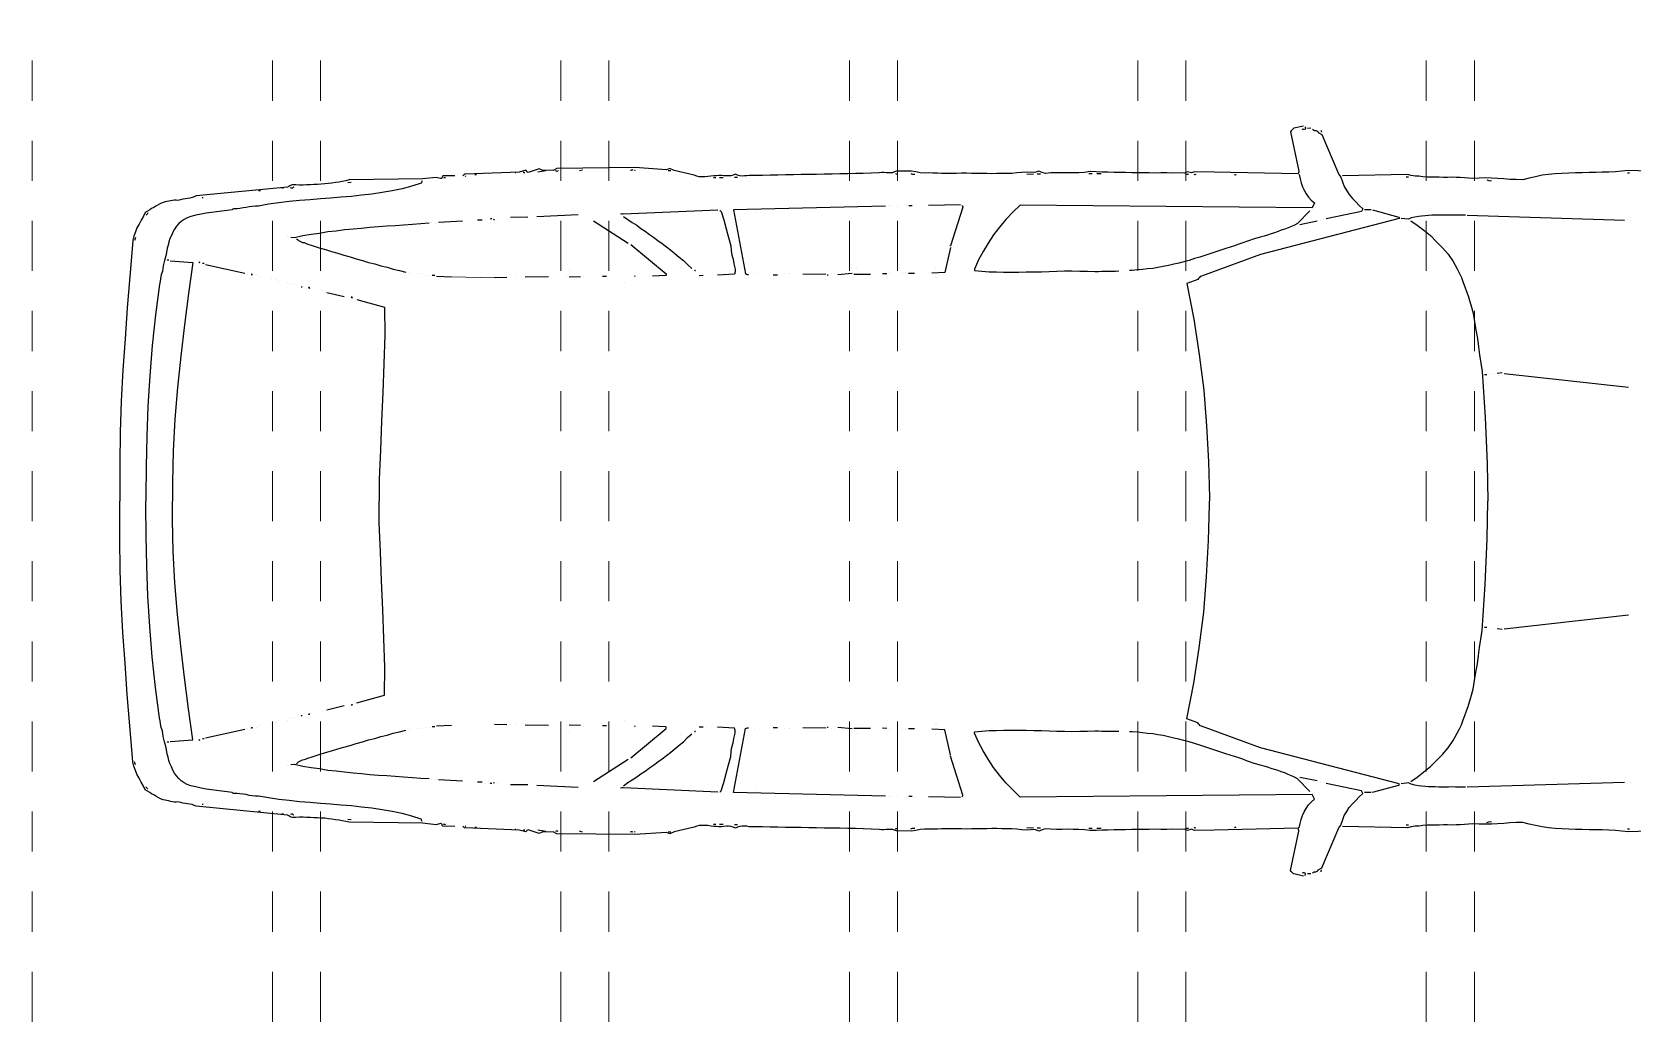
# Model space of a CAD drawing. Header units: metres. Extents: x -183 to 791, y -436 to 125.
# Drawn here: x 529.02 to 533.016, y -269.216 to -266.759 of the extents above; entities that cross this region are included whole.
import ezdxf

# ---------------------------------------------------------------- set-up
doc = ezdxf.new("R2010")
doc.units = ezdxf.units.M
doc.header["$MEASUREMENT"] = 0
doc.linetypes.add('DIVIDE', pattern=[1.25, 0.5, -0.25, 0, -0.25, 0, -0.25])
doc.layers.add('SCHODY', color=3, linetype='Continuous')

# ---------------------------------------------------------------- blocks, each defined once
blk = doc.blocks.new('BMW5cpud')
at = {"lineweight": 0}
blk.add_line((3.7649, -0.5576), (3.8719, -0.5597), dxfattribs=at)
for points in [[(1.7237, 0.9286), (1.7221, 0.9271), (1.7213, 0.9263), (1.7197, 0.9263), (1.718, 0.9255), (1.7164, 0.9255), (1.7148, 0.9256), (1.7132, 0.9248), (1.7108, 0.924), (1.7107, 0.9232), (1.7099, 0.9225), (1.7091, 0.9217), (1.7091, 0.9209), (1.7001, 0.9154), (1.6573, 0.8156), (1.6524, 0.8093), (1.6489, 0.7973), (1.6447, 0.7853), (1.6381, 0.775), (1.6315, 0.7654), (1.6232, 0.7559), (1.615, 0.7472), (1.6068, 0.7385), (1.5978, 0.7298), (1.6009, 0.7233), (1.6891, 0.7049)], [(1.702, 0.9258), (1.7019, 0.9242), (1.7019, 0.9234), (1.7011, 0.9218), (1.7011, 0.921)], [(1.7052, 0.9266), (1.7052, 0.9266)], [(1.7278, 0.931), (1.7358, 0.9308)], [(1.7415, 0.9347), (1.7415, 0.9339), (1.7415, 0.9331), (1.7407, 0.9323), (1.7407, 0.9307), (1.7414, 0.9291), (1.7438, 0.9283), (1.7463, 0.9282), (1.7495, 0.929)], [(1.7456, 0.9363), (1.7696, 0.931), (1.772, 0.9294), (1.7744, 0.9269), (1.7767, 0.9244), (1.7783, 0.922), (1.7572, 0.8243), (1.7572, 0.8226), (1.758, 0.8202), (1.7587, 0.8186), (1.7595, 0.817), (1.9687, 0.8212), (2.0178, 0.8227), (2.025, 0.8194), (2.0355, 0.8224), (2.0435, 0.819), (2.058, 0.8196), (2.0724, 0.8193), (2.0869, 0.8199), (2.1022, 0.8196), (2.1167, 0.8193), (2.1312, 0.8198), (2.1456, 0.8196), (2.1601, 0.8201), (2.1746, 0.8199), (2.1899, 0.8204), (2.2044, 0.8209), (2.2188, 0.8207), (2.2341, 0.8212), (2.2486, 0.8217), (2.2631, 0.8223), (2.2784, 0.8228), (2.2928, 0.8209), (2.3065, 0.8199), (2.321, 0.8196), (2.3346, 0.8194), (2.3483, 0.8199), (2.362, 0.8197), (2.3765, 0.8194), (2.3901, 0.8184), (2.3958, 0.8199), (2.4006, 0.8214), (2.4039, 0.8229), (2.4063, 0.8237), (2.4167, 0.8203), (2.4368, 0.8215), (2.4489, 0.8205), (2.4617, 0.8195), (2.4738, 0.8184), (2.4866, 0.8182), (2.4987, 0.818), (2.5116, 0.8178), (2.5236, 0.8175), (2.5365, 0.8181), (2.5494, 0.8179), (2.5615, 0.8185), (2.5743, 0.8182), (2.5872, 0.8188), (2.5993, 0.8186), (2.6121, 0.8183), (2.625, 0.8181), (2.6379, 0.8179), (2.6491, 0.8185), (2.6596, 0.8191), (2.6709, 0.8189), (2.6813, 0.8195), (2.6918, 0.8193), (2.7023, 0.8199), (2.7136, 0.8221), (2.724, 0.8243), (2.7618, 0.8236), (2.7666, 0.8219), (2.7714, 0.8202), (2.7763, 0.8202), (2.7819, 0.8201), (2.7875, 0.82), (2.7932, 0.8207), (2.7988, 0.8206), (2.8052, 0.8196), (2.8253, 0.8193), (2.8446, 0.8181), (2.8639, 0.8178), (2.8832, 0.8174), (2.9033, 0.817), (2.9226, 0.8167), (2.9419, 0.8163), (2.9612, 0.816), (2.9805, 0.8156), (2.9998, 0.8153), (3.0191, 0.8149), (3.0384, 0.8146), (3.0577, 0.8142), (3.077, 0.8139), (3.0963, 0.8135), (3.1156, 0.8132), (3.122, 0.8131), (3.1293, 0.8129), (3.1348, 0.812), (3.1413, 0.8119), (3.1469, 0.8118), (3.1526, 0.8125), (3.1582, 0.814), (3.1639, 0.8163), (3.1695, 0.8138), (3.1751, 0.8121), (3.1807, 0.812), (3.1863, 0.8119), (3.1928, 0.8126), (3.1984, 0.8133), (3.2049, 0.8132), (3.2105, 0.8122), (3.2177, 0.8121), (3.2249, 0.8112), (3.2322, 0.8103), (3.2394, 0.8101), (3.2466, 0.81), (3.2539, 0.8099), (3.2603, 0.8113), (3.2668, 0.8137), (3.3169, 0.8256), (3.3274, 0.831), (3.3354, 0.8277), (3.4144, 0.8327), (3.609, 0.8308), (3.6185, 0.8257), (3.6459, 0.8268), (3.6532, 0.8299), (3.6812, 0.8206), (3.6828, 0.8213), (3.6844, 0.8221), (3.6853, 0.8245), (3.6869, 0.8261), (3.7037, 0.8218), (3.838, 0.8161), (3.8396, 0.8161), (3.8411, 0.8153), (3.8427, 0.8136), (3.8443, 0.812)], [(0.8112, 0.8214), (0.9352, 0.8256), (0.9512, 0.8237), (0.9673, 0.8226), (0.9834, 0.8215), (1.0002, 0.8211), (1.0163, 0.8209), (1.0332, 0.8205), (1.0501, 0.8202), (1.067, 0.8199), (1.0839, 0.8188), (1.1007, 0.8185), (1.1176, 0.8174), (1.1345, 0.8155), (1.1505, 0.8136), (1.1665, 0.8101), (1.1826, 0.8066), (1.1986, 0.8023), (1.2147, 0.8028), (1.2308, 0.8033), (1.2461, 0.8046), (1.2614, 0.8059), (1.2767, 0.8065), (1.292, 0.807), (1.3072, 0.8067), (1.3233, 0.8056), (1.3338, 0.8062), (1.3443, 0.8077), (1.3547, 0.8083), (1.3652, 0.8081), (1.3757, 0.8087), (1.3861, 0.8085), (1.3965, 0.8083), (1.407, 0.8089), (1.4175, 0.8087), (1.4279, 0.8093), (1.4376, 0.8092), (1.4481, 0.8098), (1.4578, 0.8112), (1.4674, 0.8118), (1.4771, 0.8133), (1.486, 0.8155), (1.6484, 0.8126)], [(0.9326, 0.8192), (0.9343, 0.8191), (0.935, 0.8191), (0.9367, 0.8191), (0.9374, 0.8191)], [(1.2886, 0.8022), (1.2854, 0.8015), (1.283, 0.8007), (1.2798, 0.8), (1.2766, 0.8009)], [(1.4842, 0.8091), (1.4859, 0.8091), (1.4867, 0.8091), (1.4883, 0.8091), (1.4899, 0.809)], [(1.5527, 0.8111), (1.5527, 0.8111)], [(1.7563, 0.8154), (1.7545, 0.805), (1.7519, 0.7946), (1.7485, 0.785), (1.7443, 0.7762), (1.7393, 0.7675), (1.7335, 0.7587), (1.7269, 0.7516), (1.7188, 0.7445), (1.7242, 0.7324), (2.453, 0.7392), (2.4712, 0.7212), (2.4886, 0.7031), (2.5043, 0.6844), (2.5192, 0.6648), (2.5325, 0.6444), (2.545, 0.6233), (2.5567, 0.6022), (2.5668, 0.5795), (2.5667, 0.5786), (2.5667, 0.5771), (2.5667, 0.5762), (2.5667, 0.5762), (2.549, 0.5742), (2.5304, 0.5729), (2.5119, 0.5724), (2.4942, 0.5719), (2.4749, 0.5715), (2.4564, 0.5718), (2.4379, 0.5722), (2.4186, 0.5725), (2.4001, 0.5728), (2.3808, 0.5732), (2.3615, 0.5743), (2.3423, 0.5747), (2.3237, 0.575), (2.3044, 0.5746), (2.2851, 0.5741), (2.2666, 0.5737), (2.2578, 0.5738), (2.2489, 0.574), (2.2409, 0.5741), (2.232, 0.5743), (2.224, 0.5744), (2.2152, 0.5746), (2.2071, 0.5747)], [(1.9147, 0.8158), (1.9147, 0.815), (1.9163, 0.8141), (1.9171, 0.8149), (1.9179, 0.8157)], [(2.0153, 0.8163), (2.0153, 0.8155), (2.0169, 0.8147), (2.0177, 0.8155), (2.0185, 0.8163)], [(2.0378, 0.8167), (2.037, 0.8168), (2.0354, 0.8168), (2.0346, 0.8168), (2.033, 0.8168)], [(2.251, 0.8177), (2.2614, 0.8175)], [(2.2735, 0.8173), (2.2815, 0.8171)], [(2.4022, 0.8165), (2.4102, 0.8164)], [(2.4198, 0.8162), (2.4367, 0.8159)], [(2.7263, 0.8179), (2.7239, 0.8171), (2.7215, 0.8163), (2.7183, 0.8164), (2.7159, 0.8164)], [(2.7641, 0.818), (2.7641, 0.818), (2.7625, 0.8172), (2.7617, 0.8172), (2.7609, 0.8172)], [(3.1581, 0.8084), (3.1661, 0.8082)], [(3.1943, 0.8077), (3.2031, 0.8076)], [(3.2128, 0.8074), (3.2144, 0.8074), (3.2152, 0.8073), (3.2168, 0.8073), (3.2184, 0.8073)], [(3.3314, 0.8253), (3.3298, 0.8254), (3.329, 0.8254), (3.3273, 0.8254), (3.3249, 0.8254)], [(3.4142, 0.8262), (3.4142, 0.8262), (3.415, 0.8254), (3.4158, 0.8254), (3.4158, 0.8254)], [(3.4199, 0.8269), (3.4199, 0.8269), (3.4215, 0.8261), (3.4223, 0.8261), (3.4223, 0.8261), (3.4231, 0.8261), (3.4239, 0.8261), (3.4247, 0.826), (3.4255, 0.8268)], [(3.5454, 0.8263), (3.5526, 0.8245)], [(3.6065, 0.8252), (3.6081, 0.8243), (3.6096, 0.8235), (3.6105, 0.8243), (3.6129, 0.825)], [(3.637, 0.8246), (3.6571, 0.8218)], [(3.6933, 0.8211), (3.6925, 0.8212), (3.6916, 0.8204), (3.69, 0.8204), (3.6892, 0.8204)], [(3.7117, 0.82), (3.7117, 0.82), (3.7126, 0.82), (3.7133, 0.82), (3.7133, 0.82)], [(3.8098, 0.815), (3.8106, 0.815), (3.8122, 0.815), (3.813, 0.8149), (3.8138, 0.8149)], [(3.8379, 0.8121), (3.8379, 0.8121), (3.8371, 0.8113), (3.8363, 0.8105), (3.8363, 0.8105)], [(3.8565, 0.8174), (3.8565, 0.8174)], [(3.8644, 0.8124), (3.8942, 0.8119), (3.895, 0.811), (3.8958, 0.8102), (3.8957, 0.8078), (3.8965, 0.8062), (3.8965, 0.8062), (3.8973, 0.8054), (3.8989, 0.8053), (3.8997, 0.8053), (3.9102, 0.8084), (3.9447, 0.8045), (4.1281, 0.802), (4.1361, 0.8002), (4.1449, 0.7984), (4.1529, 0.7967), (4.1618, 0.7957), (4.1706, 0.794), (4.1794, 0.793), (4.1882, 0.792), (4.1979, 0.7918), (4.2067, 0.7909), (4.2155, 0.7907), (4.2244, 0.7898), (4.234, 0.7896), (4.2429, 0.7894), (4.2517, 0.7893), (4.2606, 0.7899), (4.2694, 0.7898), (4.2726, 0.7889), (4.2758, 0.7872), (4.2782, 0.7856), (4.2814, 0.7839), (4.5095, 0.762), (4.5142, 0.7596), (4.5198, 0.7578), (4.5254, 0.7569), (4.5311, 0.756), (4.5366, 0.7551), (4.5431, 0.7542), (4.5487, 0.7525), (4.5551, 0.7508), (4.5599, 0.7515), (4.5648, 0.7514), (4.5688, 0.7505), (4.5735, 0.7496), (4.5776, 0.7487), (4.5824, 0.7478), (4.5872, 0.747), (4.592, 0.746), (4.5984, 0.7435), (4.6047, 0.7402), (4.6103, 0.7369), (4.6151, 0.7336), (4.6207, 0.7311), (4.6254, 0.7277), (4.631, 0.7244), (4.6366, 0.7211), (4.6412, 0.7114), (4.6467, 0.7016), (4.6521, 0.6919), (4.6576, 0.6821), (4.6614, 0.6724), (4.6653, 0.6619), (4.6675, 0.6514), (4.6681, 0.6401), (4.6755, 0.5611), (4.6821, 0.483), (4.6871, 0.4049), (4.6922, 0.3276), (4.6964, 0.2495), (4.699, 0.1722), (4.7, 0.0941), (4.7002, 0.0161), (4.7002, 0)], [(3.8869, 0.808), (3.8877, 0.8072), (3.8893, 0.8071), (3.8909, 0.8071), (3.8925, 0.8063)], [(3.9455, 0.7997), (3.9462, 0.798), (3.947, 0.7964), (3.947, 0.7956), (3.9478, 0.794), (3.9717, 0.7863), (3.9958, 0.7802), (4.0206, 0.775), (4.0455, 0.7705), (4.0711, 0.7668), (4.0968, 0.7639), (4.1217, 0.7611), (4.1482, 0.759), (4.1739, 0.7569), (4.1996, 0.7548), (4.2253, 0.7527), (4.2518, 0.7507), (4.2775, 0.7478), (4.3032, 0.7449), (4.3289, 0.7412), (4.3537, 0.7367), (4.3618, 0.7366), (4.3698, 0.7356), (4.377, 0.7347), (4.385, 0.7329), (4.3923, 0.732), (4.4003, 0.7311), (4.4075, 0.7301), (4.4155, 0.73), (4.4163, 0.73), (4.4179, 0.7291), (4.4187, 0.7283), (4.4195, 0.7275), (4.4324, 0.7257), (4.4452, 0.7238), (4.4588, 0.7227), (4.4717, 0.7209), (4.4845, 0.7191), (4.4974, 0.7164), (4.5102, 0.7138), (4.523, 0.7111), (4.5318, 0.7077), (4.5398, 0.7036), (4.5469, 0.6986), (4.5532, 0.6929), (4.5587, 0.6863), (4.5634, 0.679), (4.5681, 0.6717), (4.5712, 0.6636), (4.5751, 0.6555), (4.5781, 0.6474), (4.5796, 0.6393), (4.5819, 0.632), (4.5848, 0.6159), (4.5885, 0.6013), (4.5923, 0.5876), (4.5937, 0.5739), (4.5967, 0.565), (4.5982, 0.5561), (4.5996, 0.5488), (4.6011, 0.5408), (4.611, 0.465), (4.6193, 0.3884), (4.6251, 0.3127), (4.6302, 0.237), (4.6328, 0.1613), (4.6347, 0.0865), (4.6349, 0.0109), (4.6349, 0)], [(4.1231, 0.7956), (4.1312, 0.7947)], [(4.2661, 0.7842), (4.2661, 0.7842), (4.2677, 0.7833), (4.2685, 0.7825), (4.2685, 0.7825), (4.2693, 0.7817), (4.2709, 0.7817), (4.2725, 0.7817), (4.2741, 0.7824)], [(4.2918, 0.7813), (4.2926, 0.7813), (4.2942, 0.7813), (4.295, 0.7812), (4.2958, 0.7812)], [(4.3488, 0.7746), (4.3496, 0.7746), (4.3512, 0.7746), (4.3528, 0.7746), (4.3544, 0.7745)], [(1.5736, 0.7271), (1.5082, 0.7089), (1.5074, 0.709), (1.5074, 0.7082), (1.5073, 0.7073), (1.5073, 0.7057), (1.8532, 0.6158), (2.0002, 0.5616), (2.0034, 0.5608), (2.0057, 0.5583), (2.0081, 0.5559), (2.0097, 0.5534), (2.0368, 0.5432), (2.0199, 0.4543), (2.0063, 0.3661), (1.995, 0.277), (1.9878, 0.1878), (1.9829, 0.0986), (1.9804, 0.0094), (1.9804, 0)], [(1.5769, 0.7278), (1.5938, 0.7275)], [(1.7297, 0.725), (1.7605, 0.6931), (1.7684, 0.6889), (1.7756, 0.6856), (1.7844, 0.6822), (1.7924, 0.6788), (1.8012, 0.6763), (1.8092, 0.6729), (1.8179, 0.6703), (1.8268, 0.6677), (1.8356, 0.6644), (1.8443, 0.6618), (1.854, 0.6592), (1.8627, 0.6566), (1.8716, 0.654), (1.8803, 0.6507), (1.8883, 0.6481), (1.8971, 0.6447), (1.9075, 0.6413), (1.9179, 0.6379), (1.9291, 0.6345), (1.9395, 0.6311), (1.9499, 0.6277), (1.9595, 0.6243), (1.9699, 0.6209), (1.9795, 0.6175), (1.9923, 0.6133), (2.005, 0.609), (2.0179, 0.6055), (2.0315, 0.6013), (2.0443, 0.5978), (2.0571, 0.5944), (2.0699, 0.5917), (2.0827, 0.5883), (2.0963, 0.5856), (2.1092, 0.5838), (2.122, 0.5811), (2.1348, 0.5801), (2.1477, 0.5782), (2.1605, 0.5772), (2.1734, 0.5762), (2.1798, 0.576)], [(2.5986, 0.7381), (2.5978, 0.7374), (2.597, 0.7366), (2.5962, 0.7358), (2.5961, 0.7342), (2.6265, 0.6371), (2.6285, 0.6371)], [(2.6018, 0.7397), (2.6822, 0.7382)], [(2.6887, 0.7397), (2.6887, 0.7397)], [(2.7161, 0.7392), (2.7161, 0.7392)], [(2.7225, 0.7375), (2.7305, 0.7374)], [(2.737, 0.7389), (2.737, 0.7389)], [(2.7603, 0.7368), (2.7603, 0.7368)], [(2.7739, 0.7366), (2.7739, 0.7366)], [(2.782, 0.738), (2.782, 0.738)], [(2.7892, 0.7363), (3.1687, 0.7278), (3.1385, 0.5674), (3.1368, 0.5667), (3.136, 0.5667), (3.1336, 0.5659), (3.1312, 0.5659)], [(3.1131, 0.7199), (3.1131, 0.7199)], [(3.2025, 0.7255), (3.2016, 0.7255), (3.2008, 0.7248), (3.2, 0.724), (3.1992, 0.7232), (3.1924, 0.7024), (3.1864, 0.68), (3.1811, 0.6584), (3.1751, 0.6375), (3.1741, 0.6255), (3.1723, 0.6143), (3.1697, 0.6039), (3.1679, 0.5926), (3.1661, 0.5862), (3.1644, 0.579), (3.1643, 0.5726), (3.1658, 0.5669), (3.2084, 0.5645)], [(3.2073, 0.7263), (3.4436, 0.7163), (3.4452, 0.7163), (3.4468, 0.7163), (3.4476, 0.7162), (3.4501, 0.717)], [(4.4925, 0.7575), (4.4925, 0.7575), (4.4941, 0.7575), (4.4949, 0.7575), (4.4949, 0.7575)], [(4.6301, 0.7196), (4.6309, 0.718), (4.6317, 0.7164), (4.6333, 0.7147), (4.6349, 0.7139)], [(0.9297, 0.7018), (0.9297, 0.7018)], [(0.937, 0.7041), (0.937, 0.7041)], [(1.3377, 0.7137), (0.945, 0.7015)], [(1.4782, 0.6998), (1.462, 0.6889), (1.4456, 0.6763), (1.4293, 0.6629), (1.4138, 0.6479), (1.399, 0.6329), (1.385, 0.6163), (1.3726, 0.598), (1.3626, 0.5797), (1.3568, 0.5685), (1.3518, 0.5582), (1.3475, 0.5462), (1.3433, 0.535), (1.3391, 0.5238), (1.3349, 0.5126), (1.3314, 0.5014), (1.328, 0.4902), (1.3228, 0.4694), (1.3192, 0.4477), (1.3156, 0.4269), (1.312, 0.4061), (1.3092, 0.3852), (1.3065, 0.3651), (1.3036, 0.3443), (1.3001, 0.3234), (1.2923, 0.2085), (1.2878, 0.0944), (1.2861, 0)], [(1.3417, 0.7144), (1.3498, 0.7142), (1.3586, 0.7141), (1.3667, 0.7139), (1.3755, 0.7138), (1.3836, 0.7144), (1.3916, 0.7143), (1.4005, 0.7141), (1.4085, 0.714), (1.4174, 0.7138), (1.4254, 0.7137), (1.4343, 0.7135), (1.4423, 0.7126), (1.4511, 0.7116), (1.4591, 0.7106), (1.468, 0.7089), (1.4768, 0.7071), (1.4784, 0.7063), (1.4807, 0.7054), (1.4823, 0.7046), (1.4839, 0.7038), (1.5025, 0.7058)], [(1.6963, 0.7023), (1.6963, 0.7023)], [(1.7035, 0.7022), (1.7035, 0.7022)], [(1.7115, 0.6988), (1.7548, 0.69)], [(3.1506, 0.704), (3.1506, 0.704)], [(3.4427, 0.7107), (3.4321, 0.7029), (3.4215, 0.6958), (3.4101, 0.6888), (3.3995, 0.6809), (3.3889, 0.6739), (3.3783, 0.666), (3.3678, 0.659), (3.3571, 0.6511), (3.3466, 0.6433), (3.336, 0.6354), (3.3253, 0.6268), (3.3147, 0.6181), (3.3041, 0.6095), (3.2935, 0.6008), (3.2829, 0.5905), (3.2722, 0.5811)], [(3.5181, 0.6997), (3.431, 0.6442)], [(3.5562, 0.7151), (3.6591, 0.71)], [(3.6816, 0.7088), (3.725, 0.708)], [(3.7587, 0.7049), (3.7587, 0.7049)], [(3.7675, 0.704), (3.7675, 0.704), (3.7667, 0.7032), (3.7651, 0.7024), (3.7651, 0.7024)], [(3.7716, 0.7047), (3.7724, 0.7047), (3.7732, 0.7047), (3.774, 0.7047), (3.7756, 0.7038)], [(3.7885, 0.7044), (3.7885, 0.7044)], [(3.7957, 0.7019), (3.8077, 0.7016)], [(3.8447, 0.6994), (3.9049, 0.6959)], [(3.9113, 0.6941), (3.9113, 0.6941)], [(3.9218, 0.6955), (3.9218, 0.6955)], [(3.9282, 0.6938), (3.9491, 0.6926), (3.97, 0.6906), (3.9917, 0.6894), (4.0126, 0.6874), (4.0335, 0.6863), (4.0544, 0.6851), (4.076, 0.6831), (4.0969, 0.6811), (4.1178, 0.6791), (4.1395, 0.6771), (4.1603, 0.6743), (4.1812, 0.6723), (4.2021, 0.6687), (4.2229, 0.6659), (4.243, 0.6623), (4.2638, 0.6579), (4.2735, 0.6586)], [(3.4245, 0.641), (3.3363, 0.5678), (3.3363, 0.5671), (3.3363, 0.5654), (3.3363, 0.5646), (3.3371, 0.5638), (3.3708, 0.5616)], [(4.2589, 0.6548), (4.2565, 0.6532), (4.254, 0.6509), (4.2508, 0.6493), (4.2475, 0.6478), (4.2443, 0.6462), (4.2402, 0.6455), (4.237, 0.6439), (4.233, 0.6424), (4.2176, 0.6379), (4.2022, 0.6325), (4.1868, 0.628), (4.1715, 0.6234), (4.1561, 0.6189), (4.1408, 0.6143), (4.1254, 0.6098), (4.11, 0.6052), (4.0947, 0.6007), (4.0793, 0.5961), (4.0639, 0.5924), (4.0486, 0.5879), (4.0332, 0.5841), (4.0179, 0.5796), (4.0017, 0.5758), (3.9864, 0.5721)], [(4.2816, 0.6608), (4.2816, 0.6608)], [(4.6612, 0.6587), (4.6635, 0.6507)], [(2.6265, 0.6331), (2.6414, 0.5709), (2.6736, 0.5695)], [(4.5741, 0.6), (4.5177, 0.5962), (4.5283, 0.5188), (4.539, 0.4406), (4.548, 0.3624), (4.5562, 0.2834), (4.5628, 0.2044), (4.567, 0.1255), (4.5688, 0.0467), (4.5684, 0)], [(4.5781, 0.6015), (4.5789, 0.6015), (4.5805, 0.6015), (4.5813, 0.6015), (4.5821, 0.6015)], [(2.6633, 0.5833), (2.6633, 0.5833)], [(2.68, 0.5718), (2.68, 0.5718)], [(2.717, 0.5687), (2.7314, 0.5684)], [(2.7387, 0.5707), (2.7387, 0.5707)], [(2.746, 0.5706), (2.746, 0.5706)], [(2.7789, 0.57), (2.7789, 0.57)], [(2.7861, 0.5674), (2.7966, 0.5672)], [(2.8682, 0.5667), (2.8263, 0.5667)], [(2.8604, 0.5813), (2.8604, 0.5813)], [(2.8722, 0.5683), (2.9083, 0.5652)], [(2.9172, 0.5674), (2.9172, 0.5674)], [(2.9245, 0.5673), (2.9245, 0.5673)], [(2.9349, 0.5655), (2.9349, 0.5655), (2.9341, 0.5647), (2.9325, 0.5648), (2.9325, 0.5648)], [(2.9381, 0.5671), (2.9953, 0.566)], [(3.0275, 0.5678), (3.0275, 0.5678)], [(3.0403, 0.5676), (3.0403, 0.5676)], [(3.0692, 0.5655), (3.0588, 0.5649)], [(3.1151, 0.5679), (3.1151, 0.5679)], [(3.2366, 0.5656), (3.2366, 0.5656)], [(3.2542, 0.5637), (3.2446, 0.5639)], [(3.2657, 0.5764), (3.2657, 0.5764), (3.2649, 0.5756), (3.2633, 0.5756), (3.2633, 0.5756), (3.2633, 0.5756), (3.2641, 0.5756), (3.2649, 0.5756), (3.2657, 0.5764)], [(3.2996, 0.5838), (3.2996, 0.5838)], [(3.3773, 0.5631), (3.3773, 0.5631)], [(3.4151, 0.5624), (3.4151, 0.5624), (3.4151, 0.5616), (3.4142, 0.5608), (3.4142, 0.5608), (3.4142, 0.5608), (3.4151, 0.5616), (3.4151, 0.5624), (3.4151, 0.5624)], [(3.4858, 0.5611), (3.4955, 0.5609)], [(3.543, 0.5617), (3.543, 0.5617)], [(3.5501, 0.5599), (3.5783, 0.5594)], [(3.5786, 0.5763), (3.5786, 0.5763)], [(3.5864, 0.5609), (3.5864, 0.5609)], [(3.6306, 0.5601), (3.6885, 0.559)], [(3.9097, 0.5614), (3.8719, 0.5597)], [(3.9138, 0.5638), (3.9154, 0.5637), (3.9162, 0.5637), (3.9178, 0.5637), (3.9202, 0.5636)], [(3.9283, 0.5643), (3.9283, 0.5643)], [(3.9371, 0.5641), (3.9371, 0.5641)], [(3.9501, 0.5687), (3.9501, 0.5687)], [(3.9581, 0.5686), (3.9581, 0.5686)], [(3.9775, 0.5706), (3.9775, 0.5706)], [(4.3513, 0.5614), (4.3513, 0.5614)], [(4.3595, 0.5653), (4.3595, 0.5653)], [(4.3715, 0.5667), (4.3715, 0.5667), (4.3715, 0.5659), (4.3707, 0.5651), (4.3707, 0.5651), (4.3699, 0.5651), (4.3699, 0.5659), (4.3708, 0.5667), (4.3715, 0.5667)], [(4.3804, 0.5665), (4.3804, 0.5665)], [(4.4862, 0.5912), (4.3885, 0.5696)], [(4.4895, 0.5935), (4.4903, 0.5935), (4.4919, 0.5935), (4.4927, 0.5934), (4.4935, 0.5934)], [(4.5032, 0.5957), (4.5032, 0.5957), (4.5024, 0.5957), (4.5008, 0.5965), (4.5008, 0.5965), (4.5008, 0.5965), (4.5024, 0.5957), (4.5032, 0.5957), (4.5032, 0.5957)], [(2.6613, 0.5576), (2.6613, 0.5576)], [(2.6653, 0.5576), (2.6653, 0.5576)], [(3.4405, 0.5466), (3.4405, 0.5466)], [(3.711, 0.5586), (3.711, 0.5586)], [(3.7343, 0.5582), (3.7649, 0.5576)], [(4.1833, 0.521), (4.1405, 0.5106)], [(4.1865, 0.5218), (4.1865, 0.5218)], [(4.1946, 0.5249), (4.1946, 0.5249)], [(4.2294, 0.5331), (4.2294, 0.5331), (4.2285, 0.5323), (4.2269, 0.5315), (4.2269, 0.5315), (4.2261, 0.5323), (4.2269, 0.5323), (4.2278, 0.5331), (4.2294, 0.5331)], [(4.2471, 0.5352), (4.2471, 0.5352), (4.2463, 0.5352), (4.2447, 0.5352), (4.2447, 0.5352)], [(4.2568, 0.5382), (4.2568, 0.5382)], [(4.2673, 0.5404), (4.2673, 0.5404)], [(4.2754, 0.5435), (4.2754, 0.5435)], [(4.2819, 0.5466), (4.2819, 0.5466)], [(4.3045, 0.5486), (4.3045, 0.5486)], [(4.311, 0.5533), (4.311, 0.5533)], [(4.3223, 0.5547), (4.3223, 0.5547)], [(4.1082, 0.5039), (4.0395, 0.4843), (4.039, 0.4143), (4.0409, 0.3427), (4.0436, 0.271), (4.0471, 0.1994), (4.0498, 0.1269), (4.0525, 0.0545), (4.0527, 0)], [(4.1122, 0.5054), (4.1122, 0.5054)], [(4.1228, 0.5093), (4.1228, 0.5093), (4.1219, 0.5085), (4.1203, 0.5077), (4.1203, 0.5077), (4.1195, 0.5085), (4.1203, 0.5085), (4.1211, 0.5093), (4.1228, 0.5093)], [(1.2501, 0.3203), (1.2621, 0.3185)], [(1.271, 0.3199), (1.271, 0.3199)], [(1.2453, 0.3188), (0.935, 0.2842)], [(1.2814, 0.3181), (1.2814, 0.3181)], [(1.2879, 0.3156), (1.2894, 0.3156), (1.291, 0.3155), (1.2919, 0.3155), (1.2943, 0.3155)], [(0.8112, -0.8214), (0.9352, -0.8256), (0.9512, -0.8237), (0.9673, -0.8226), (0.9834, -0.8215), (1.0002, -0.8211), (1.0163, -0.8209), (1.0332, -0.8205), (1.0501, -0.8202), (1.067, -0.8199), (1.0839, -0.8188), (1.1007, -0.8185), (1.1176, -0.8174), (1.1345, -0.8155), (1.1505, -0.8136), (1.1665, -0.8101), (1.1826, -0.8066), (1.1986, -0.8023), (1.2147, -0.8028), (1.2308, -0.8033), (1.2461, -0.8046), (1.2614, -0.8059), (1.2767, -0.8065), (1.292, -0.807), (1.3072, -0.8067), (1.3233, -0.8056), (1.3338, -0.8062), (1.3443, -0.8077), (1.3547, -0.8083), (1.3652, -0.8081), (1.3757, -0.8087), (1.3861, -0.8085), (1.3965, -0.8083), (1.407, -0.8089), (1.4175, -0.8087), (1.4279, -0.8093), (1.4376, -0.8092), (1.4481, -0.8098), (1.4578, -0.8112), (1.4674, -0.8118), (1.4771, -0.8133), (1.486, -0.8155), (1.6484, -0.8126)], [(1.4782, -0.6998), (1.462, -0.6889), (1.4456, -0.6763), (1.4293, -0.6629), (1.4138, -0.6479), (1.399, -0.6329), (1.385, -0.6163), (1.3726, -0.598), (1.3626, -0.5797), (1.3568, -0.5685), (1.3518, -0.5582), (1.3475, -0.5462), (1.3433, -0.535), (1.3391, -0.5238), (1.3349, -0.5126), (1.3314, -0.5014), (1.328, -0.4902), (1.3228, -0.4694), (1.3192, -0.4477), (1.3156, -0.4269), (1.312, -0.4061), (1.3092, -0.3852), (1.3065, -0.3651), (1.3036, -0.3443), (1.3001, -0.3234), (1.2923, -0.2085), (1.2878, -0.0944), (1.2861, 0)], [(1.5736, -0.7271), (1.5082, -0.7089), (1.5074, -0.709), (1.5074, -0.7082), (1.5073, -0.7073), (1.5073, -0.7057), (1.8532, -0.6158), (2.0002, -0.5616), (2.0034, -0.5608), (2.0057, -0.5583), (2.0081, -0.5559), (2.0097, -0.5534), (2.0368, -0.5432), (2.0199, -0.4543), (2.0063, -0.3661), (1.995, -0.277), (1.9878, -0.1878), (1.9829, -0.0986), (1.9804, -0.0094), (1.9804, 0)], [(3.8644, -0.8124), (3.8942, -0.8119), (3.895, -0.811), (3.8958, -0.8102), (3.8957, -0.8078), (3.8965, -0.8062), (3.8965, -0.8062), (3.8973, -0.8054), (3.8989, -0.8053), (3.8997, -0.8053), (3.9102, -0.8084), (3.9447, -0.8045), (4.1281, -0.802), (4.1361, -0.8002), (4.1449, -0.7984), (4.1529, -0.7967), (4.1618, -0.7957), (4.1706, -0.794), (4.1794, -0.793), (4.1882, -0.792), (4.1979, -0.7918), (4.2067, -0.7909), (4.2155, -0.7907), (4.2244, -0.7898), (4.234, -0.7896), (4.2429, -0.7894), (4.2517, -0.7893), (4.2606, -0.7899), (4.2694, -0.7898), (4.2726, -0.7889), (4.2758, -0.7872), (4.2782, -0.7856), (4.2814, -0.7839), (4.5095, -0.762), (4.5142, -0.7596), (4.5198, -0.7578), (4.5254, -0.7569), (4.5311, -0.756), (4.5366, -0.7551), (4.5431, -0.7542), (4.5487, -0.7525), (4.5551, -0.7508), (4.5599, -0.7515), (4.5648, -0.7514), (4.5688, -0.7505), (4.5735, -0.7496), (4.5776, -0.7487), (4.5824, -0.7478), (4.5872, -0.747), (4.592, -0.746), (4.5984, -0.7435), (4.6047, -0.7402), (4.6103, -0.7369), (4.6151, -0.7336), (4.6207, -0.7311), (4.6254, -0.7277), (4.631, -0.7244), (4.6366, -0.7211), (4.6412, -0.7114), (4.6467, -0.7016), (4.6521, -0.6919), (4.6576, -0.6821), (4.6614, -0.6724), (4.6653, -0.6619), (4.6675, -0.6514), (4.6681, -0.6401), (4.6755, -0.5611), (4.6821, -0.483), (4.6871, -0.4049), (4.6922, -0.3276), (4.6964, -0.2495), (4.699, -0.1722), (4.7, -0.0941), (4.7002, -0.0161), (4.7002, 0)], [(3.9455, -0.7997), (3.9462, -0.798), (3.947, -0.7964), (3.947, -0.7956), (3.9478, -0.794), (3.9717, -0.7863), (3.9958, -0.7802), (4.0206, -0.775), (4.0455, -0.7705), (4.0711, -0.7668), (4.0968, -0.7639), (4.1217, -0.7611), (4.1482, -0.759), (4.1739, -0.7569), (4.1996, -0.7548), (4.2253, -0.7527), (4.2518, -0.7507), (4.2775, -0.7478), (4.3032, -0.7449), (4.3289, -0.7412), (4.3537, -0.7367), (4.3618, -0.7366), (4.3698, -0.7356), (4.377, -0.7347), (4.385, -0.7329), (4.3923, -0.732), (4.4003, -0.7311), (4.4075, -0.7301), (4.4155, -0.73), (4.4163, -0.73), (4.4179, -0.7291), (4.4187, -0.7283), (4.4195, -0.7275), (4.4324, -0.7257), (4.4452, -0.7238), (4.4588, -0.7227), (4.4717, -0.7209), (4.4845, -0.7191), (4.4974, -0.7164), (4.5102, -0.7138), (4.523, -0.7111), (4.5318, -0.7077), (4.5398, -0.7036), (4.5469, -0.6986), (4.5532, -0.6929), (4.5587, -0.6863), (4.5634, -0.679), (4.5681, -0.6717), (4.5712, -0.6636), (4.5751, -0.6555), (4.5781, -0.6474), (4.5796, -0.6393), (4.5819, -0.632), (4.5848, -0.6159), (4.5885, -0.6013), (4.5923, -0.5876), (4.5937, -0.5739), (4.5967, -0.565), (4.5982, -0.5561), (4.5996, -0.5488), (4.6011, -0.5408), (4.611, -0.465), (4.6193, -0.3884), (4.6251, -0.3127), (4.6302, -0.237), (4.6328, -0.1613), (4.6347, -0.0865), (4.6349, -0.0109), (4.6349, 0)], [(4.1082, -0.5039), (4.0395, -0.4843), (4.039, -0.4143), (4.0409, -0.3427), (4.0436, -0.271), (4.0471, -0.1994), (4.0498, -0.1269), (4.0525, -0.0545), (4.0527, 0)], [(4.5741, -0.6), (4.5177, -0.5962), (4.5283, -0.5188), (4.539, -0.4406), (4.548, -0.3624), (4.5562, -0.2834), (4.5628, -0.2044), (4.567, -0.1255), (4.5688, -0.0467), (4.5684, 0)], [(1.2453, -0.3188), (0.935, -0.2842)], [(1.2501, -0.3203), (1.2621, -0.3185)], [(1.2814, -0.3181), (1.2814, -0.3181)], [(1.2879, -0.3156), (1.2894, -0.3156), (1.291, -0.3155), (1.2919, -0.3155), (1.2943, -0.3155)], [(1.271, -0.3199), (1.271, -0.3199)], [(4.1122, -0.5054), (4.1122, -0.5054)], [(4.1228, -0.5093), (4.1228, -0.5093), (4.1219, -0.5085), (4.1203, -0.5077), (4.1203, -0.5077), (4.1195, -0.5085), (4.1203, -0.5085), (4.1211, -0.5093), (4.1228, -0.5093)], [(4.1833, -0.521), (4.1405, -0.5106)], [(2.6613, -0.5576), (2.6613, -0.5576)], [(2.6653, -0.5576), (2.6653, -0.5576)], [(3.4405, -0.5466), (3.4405, -0.5466)], [(3.6306, -0.5601), (3.6885, -0.559)], [(3.711, -0.5586), (3.711, -0.5586)], [(3.7343, -0.5582), (3.7649, -0.5576)], [(4.1865, -0.5218), (4.1865, -0.5218)], [(4.1946, -0.5249), (4.1946, -0.5249)], [(4.2294, -0.5331), (4.2294, -0.5331), (4.2285, -0.5323), (4.2269, -0.5315), (4.2269, -0.5315), (4.2261, -0.5323), (4.2269, -0.5323), (4.2278, -0.5331), (4.2294, -0.5331)], [(4.2471, -0.5352), (4.2471, -0.5352), (4.2463, -0.5352), (4.2447, -0.5352), (4.2447, -0.5352)], [(4.2568, -0.5382), (4.2568, -0.5382)], [(4.2673, -0.5404), (4.2673, -0.5404)], [(4.2754, -0.5435), (4.2754, -0.5435)], [(4.2819, -0.5466), (4.2819, -0.5466)], [(4.3045, -0.5486), (4.3045, -0.5486)], [(4.311, -0.5533), (4.311, -0.5533)], [(4.3223, -0.5547), (4.3223, -0.5547)], [(1.7563, -0.8154), (1.7545, -0.805), (1.7519, -0.7946), (1.7485, -0.785), (1.7443, -0.7762), (1.7393, -0.7675), (1.7335, -0.7587), (1.7269, -0.7516), (1.7188, -0.7445), (1.7242, -0.7324), (2.453, -0.7392), (2.4712, -0.7212), (2.4886, -0.7031), (2.5043, -0.6844), (2.5192, -0.6648), (2.5325, -0.6444), (2.545, -0.6233), (2.5567, -0.6022), (2.5668, -0.5795), (2.5667, -0.5786), (2.5667, -0.5771), (2.5667, -0.5762), (2.5667, -0.5762), (2.549, -0.5742), (2.5304, -0.5729), (2.5119, -0.5724), (2.4942, -0.5719), (2.4749, -0.5715), (2.4564, -0.5718), (2.4379, -0.5722), (2.4186, -0.5725), (2.4001, -0.5728), (2.3808, -0.5732), (2.3615, -0.5743), (2.3423, -0.5747), (2.3237, -0.575), (2.3044, -0.5746), (2.2851, -0.5741), (2.2666, -0.5737), (2.2578, -0.5738), (2.2489, -0.574), (2.2409, -0.5741), (2.232, -0.5743), (2.224, -0.5744), (2.2152, -0.5746), (2.2071, -0.5747)], [(1.7297, -0.725), (1.7605, -0.6931), (1.7684, -0.6889), (1.7756, -0.6856), (1.7844, -0.6822), (1.7924, -0.6788), (1.8012, -0.6763), (1.8092, -0.6729), (1.8179, -0.6703), (1.8268, -0.6677), (1.8356, -0.6644), (1.8443, -0.6618), (1.854, -0.6592), (1.8627, -0.6566), (1.8716, -0.654), (1.8803, -0.6507), (1.8883, -0.6481), (1.8971, -0.6447), (1.9075, -0.6413), (1.9179, -0.6379), (1.9291, -0.6345), (1.9395, -0.6311), (1.9499, -0.6277), (1.9595, -0.6243), (1.9699, -0.6209), (1.9795, -0.6175), (1.9923, -0.6133), (2.005, -0.609), (2.0179, -0.6055), (2.0315, -0.6013), (2.0443, -0.5978), (2.0571, -0.5944), (2.0699, -0.5917), (2.0827, -0.5883), (2.0963, -0.5856), (2.1092, -0.5838), (2.122, -0.5811), (2.1348, -0.5801), (2.1477, -0.5782), (2.1605, -0.5772), (2.1734, -0.5762), (2.1798, -0.576)], [(2.6265, -0.6331), (2.6414, -0.5709), (2.6736, -0.5695)], [(2.6633, -0.5833), (2.6633, -0.5833)], [(2.68, -0.5718), (2.68, -0.5718)], [(2.717, -0.5687), (2.7314, -0.5684)], [(2.7387, -0.5707), (2.7387, -0.5707)], [(2.746, -0.5706), (2.746, -0.5706)], [(2.7789, -0.57), (2.7789, -0.57)], [(2.7861, -0.5674), (2.7966, -0.5672)], [(2.7892, -0.7363), (3.1687, -0.7278), (3.1385, -0.5674), (3.1368, -0.5667), (3.136, -0.5667), (3.1336, -0.5659), (3.1312, -0.5659)], [(2.8682, -0.5667), (2.8263, -0.5667)], [(2.8604, -0.5813), (2.8604, -0.5813)], [(2.8722, -0.5683), (2.9083, -0.5652)], [(2.9172, -0.5674), (2.9172, -0.5674)], [(2.9245, -0.5673), (2.9245, -0.5673)], [(2.9349, -0.5655), (2.9349, -0.5655), (2.9341, -0.5647), (2.9325, -0.5648), (2.9325, -0.5648)], [(2.9381, -0.5671), (2.9953, -0.566)], [(3.0275, -0.5678), (3.0275, -0.5678)], [(3.0403, -0.5676), (3.0403, -0.5676)], [(3.0692, -0.5655), (3.0588, -0.5649)], [(3.1151, -0.5679), (3.1151, -0.5679)], [(3.2025, -0.7255), (3.2016, -0.7255), (3.2008, -0.7248), (3.2, -0.724), (3.1992, -0.7232), (3.1924, -0.7024), (3.1864, -0.68), (3.1811, -0.6584), (3.1751, -0.6375), (3.1741, -0.6255), (3.1723, -0.6143), (3.1697, -0.6039), (3.1679, -0.5926), (3.1661, -0.5862), (3.1644, -0.579), (3.1643, -0.5726), (3.1658, -0.5669), (3.2084, -0.5645)], [(3.2366, -0.5656), (3.2366, -0.5656)], [(3.2542, -0.5637), (3.2446, -0.5639)], [(3.2657, -0.5764), (3.2657, -0.5764), (3.2649, -0.5756), (3.2633, -0.5756), (3.2633, -0.5756), (3.2633, -0.5756), (3.2641, -0.5756), (3.2649, -0.5756), (3.2657, -0.5764)], [(3.4427, -0.7107), (3.4321, -0.7029), (3.4215, -0.6958), (3.4101, -0.6888), (3.3995, -0.6809), (3.3889, -0.6739), (3.3783, -0.666), (3.3678, -0.659), (3.3571, -0.6511), (3.3466, -0.6433), (3.336, -0.6354), (3.3253, -0.6268), (3.3147, -0.6181), (3.3041, -0.6095), (3.2935, -0.6008), (3.2829, -0.5905), (3.2722, -0.5811)], [(3.2996, -0.5838), (3.2996, -0.5838)], [(3.4245, -0.641), (3.3363, -0.5678), (3.3363, -0.5671), (3.3363, -0.5654), (3.3363, -0.5646), (3.3371, -0.5638), (3.3708, -0.5616)], [(3.3773, -0.5631), (3.3773, -0.5631)], [(3.4151, -0.5624), (3.4151, -0.5624), (3.4151, -0.5616), (3.4142, -0.5608), (3.4142, -0.5608), (3.4142, -0.5608), (3.4151, -0.5616), (3.4151, -0.5624), (3.4151, -0.5624)], [(3.4858, -0.5611), (3.4955, -0.5609)], [(3.543, -0.5617), (3.543, -0.5617)], [(3.5501, -0.5599), (3.5783, -0.5594)], [(3.5786, -0.5763), (3.5786, -0.5763)], [(3.5864, -0.5609), (3.5864, -0.5609)], [(3.9097, -0.5614), (3.8719, -0.5597)], [(3.9138, -0.5638), (3.9154, -0.5637), (3.9162, -0.5637), (3.9178, -0.5637), (3.9202, -0.5636)], [(3.9283, -0.5643), (3.9283, -0.5643)], [(3.9371, -0.5641), (3.9371, -0.5641)], [(3.9501, -0.5687), (3.9501, -0.5687)], [(3.9581, -0.5686), (3.9581, -0.5686)], [(3.9775, -0.5706), (3.9775, -0.5706)], [(4.2589, -0.6548), (4.2565, -0.6532), (4.254, -0.6509), (4.2508, -0.6493), (4.2475, -0.6478), (4.2443, -0.6462), (4.2402, -0.6455), (4.237, -0.6439), (4.233, -0.6424), (4.2176, -0.6379), (4.2022, -0.6325), (4.1868, -0.628), (4.1715, -0.6234), (4.1561, -0.6189), (4.1408, -0.6143), (4.1254, -0.6098), (4.11, -0.6052), (4.0947, -0.6007), (4.0793, -0.5961), (4.0639, -0.5924), (4.0486, -0.5879), (4.0332, -0.5841), (4.0179, -0.5796), (4.0017, -0.5758), (3.9864, -0.5721)], [(4.3513, -0.5614), (4.3513, -0.5614)], [(4.3595, -0.5653), (4.3595, -0.5653)], [(4.3715, -0.5667), (4.3715, -0.5667), (4.3715, -0.5659), (4.3707, -0.5651), (4.3707, -0.5651), (4.3699, -0.5651), (4.3699, -0.5659), (4.3708, -0.5667), (4.3715, -0.5667)], [(4.3804, -0.5665), (4.3804, -0.5665)], [(4.4862, -0.5912), (4.3885, -0.5696)], [(4.4895, -0.5935), (4.4903, -0.5935), (4.4919, -0.5935), (4.4927, -0.5934), (4.4935, -0.5934)], [(4.5032, -0.5957), (4.5032, -0.5957), (4.5024, -0.5957), (4.5008, -0.5965), (4.5008, -0.5965), (4.5008, -0.5965), (4.5024, -0.5957), (4.5032, -0.5957), (4.5032, -0.5957)], [(2.5986, -0.7381), (2.5978, -0.7374), (2.597, -0.7366), (2.5962, -0.7358), (2.5961, -0.7342), (2.6265, -0.6371), (2.6285, -0.6371)], [(4.5781, -0.6015), (4.5789, -0.6015), (4.5805, -0.6015), (4.5813, -0.6015), (4.5821, -0.6015)], [(3.5181, -0.6997), (3.431, -0.6442)], [(3.9282, -0.6938), (3.9491, -0.6926), (3.97, -0.6906), (3.9917, -0.6894), (4.0126, -0.6874), (4.0335, -0.6863), (4.0544, -0.6851), (4.076, -0.6831), (4.0969, -0.6811), (4.1178, -0.6791), (4.1395, -0.6771), (4.1603, -0.6743), (4.1812, -0.6723), (4.2021, -0.6687), (4.2229, -0.6659), (4.243, -0.6623), (4.2638, -0.6579), (4.2735, -0.6586)], [(4.2816, -0.6608), (4.2816, -0.6608)], [(4.6612, -0.6587), (4.6635, -0.6507)], [(0.9297, -0.7018), (0.9297, -0.7018)], [(0.937, -0.7041), (0.937, -0.7041)], [(1.3377, -0.7137), (0.945, -0.7015)], [(1.3417, -0.7144), (1.3498, -0.7142), (1.3586, -0.7141), (1.3667, -0.7139), (1.3755, -0.7138), (1.3836, -0.7144), (1.3916, -0.7143), (1.4005, -0.7141), (1.4085, -0.714), (1.4174, -0.7138), (1.4254, -0.7137), (1.4343, -0.7135), (1.4423, -0.7126), (1.4511, -0.7116), (1.4591, -0.7106), (1.468, -0.7089), (1.4768, -0.7071), (1.4784, -0.7063), (1.4807, -0.7054), (1.4823, -0.7046), (1.4839, -0.7038), (1.5025, -0.7058)], [(1.7237, -0.9286), (1.7221, -0.9271), (1.7213, -0.9263), (1.7197, -0.9263), (1.718, -0.9255), (1.7164, -0.9255), (1.7148, -0.9256), (1.7132, -0.9248), (1.7108, -0.924), (1.7107, -0.9232), (1.7099, -0.9225), (1.7091, -0.9217), (1.7091, -0.9209), (1.7001, -0.9154), (1.6573, -0.8156), (1.6524, -0.8093), (1.6489, -0.7973), (1.6447, -0.7853), (1.6381, -0.775), (1.6315, -0.7654), (1.6232, -0.7559), (1.615, -0.7472), (1.6068, -0.7385), (1.5978, -0.7298), (1.6009, -0.7233), (1.6891, -0.7049)], [(1.6963, -0.7023), (1.6963, -0.7023)], [(1.7035, -0.7022), (1.7035, -0.7022)], [(1.7115, -0.6988), (1.7548, -0.69)], [(3.1506, -0.704), (3.1506, -0.704)], [(3.2073, -0.7263), (3.4436, -0.7163), (3.4452, -0.7163), (3.4468, -0.7163), (3.4476, -0.7162), (3.4501, -0.717)], [(3.5562, -0.7151), (3.6591, -0.71)], [(3.6816, -0.7088), (3.725, -0.708)], [(3.7587, -0.7049), (3.7587, -0.7049)], [(3.7675, -0.704), (3.7675, -0.704), (3.7667, -0.7032), (3.7651, -0.7024), (3.7651, -0.7024)], [(3.7716, -0.7047), (3.7724, -0.7047), (3.7732, -0.7047), (3.774, -0.7047), (3.7756, -0.7038)], [(3.7885, -0.7044), (3.7885, -0.7044)], [(3.7957, -0.7019), (3.8077, -0.7016)], [(3.8447, -0.6994), (3.9049, -0.6959)], [(3.9113, -0.6941), (3.9113, -0.6941)], [(3.9218, -0.6955), (3.9218, -0.6955)], [(4.6301, -0.7196), (4.6309, -0.718), (4.6317, -0.7164), (4.6333, -0.7147), (4.6349, -0.7139)], [(1.5769, -0.7278), (1.5938, -0.7275)], [(2.6018, -0.7397), (2.6822, -0.7382)], [(2.6887, -0.7397), (2.6887, -0.7397)], [(2.7161, -0.7392), (2.7161, -0.7392)], [(2.7225, -0.7375), (2.7305, -0.7374)], [(2.737, -0.7389), (2.737, -0.7389)], [(2.7603, -0.7368), (2.7603, -0.7368)], [(2.7739, -0.7366), (2.7739, -0.7366)], [(2.782, -0.738), (2.782, -0.738)], [(3.1131, -0.7199), (3.1131, -0.7199)], [(4.4925, -0.7575), (4.4925, -0.7575), (4.4941, -0.7575), (4.4949, -0.7575), (4.4949, -0.7575)], [(4.1231, -0.7956), (4.1312, -0.7947)], [(4.2661, -0.7842), (4.2661, -0.7842), (4.2677, -0.7833), (4.2685, -0.7825), (4.2685, -0.7825), (4.2693, -0.7817), (4.2709, -0.7817), (4.2725, -0.7817), (4.2741, -0.7824)], [(4.2918, -0.7813), (4.2926, -0.7813), (4.2942, -0.7813), (4.295, -0.7812), (4.2958, -0.7812)], [(4.3488, -0.7746), (4.3496, -0.7746), (4.3512, -0.7746), (4.3528, -0.7746), (4.3544, -0.7745)], [(0.9326, -0.8192), (0.9343, -0.8191), (0.935, -0.8191), (0.9367, -0.8191), (0.9374, -0.8191)], [(1.2886, -0.8022), (1.2854, -0.8015), (1.283, -0.8007), (1.2798, -0.8), (1.2766, -0.8009)], [(1.4842, -0.8091), (1.4859, -0.8091), (1.4867, -0.8091), (1.4883, -0.8091), (1.4899, -0.809)], [(1.5527, -0.8111), (1.5527, -0.8111)], [(1.7456, -0.9363), (1.7696, -0.931), (1.772, -0.9294), (1.7744, -0.9269), (1.7767, -0.9244), (1.7783, -0.922), (1.7572, -0.8243), (1.7572, -0.8226), (1.758, -0.8202), (1.7587, -0.8186), (1.7595, -0.817), (1.9687, -0.8212), (2.0178, -0.8227), (2.025, -0.8194), (2.0355, -0.8224), (2.0435, -0.819), (2.058, -0.8196), (2.0724, -0.8193), (2.0869, -0.8199), (2.1022, -0.8196), (2.1167, -0.8193), (2.1312, -0.8198), (2.1456, -0.8196), (2.1601, -0.8201), (2.1746, -0.8199), (2.1899, -0.8204), (2.2044, -0.8209), (2.2188, -0.8207), (2.2341, -0.8212), (2.2486, -0.8217), (2.2631, -0.8223), (2.2784, -0.8228), (2.2928, -0.8209), (2.3065, -0.8199), (2.321, -0.8196), (2.3346, -0.8194), (2.3483, -0.8199), (2.362, -0.8197), (2.3765, -0.8194), (2.3901, -0.8184), (2.3958, -0.8199), (2.4006, -0.8214), (2.4039, -0.8229), (2.4063, -0.8237), (2.4167, -0.8203), (2.4368, -0.8215), (2.4489, -0.8205), (2.4617, -0.8195), (2.4738, -0.8184), (2.4866, -0.8182), (2.4987, -0.818), (2.5116, -0.8178), (2.5236, -0.8175), (2.5365, -0.8181), (2.5494, -0.8179), (2.5615, -0.8185), (2.5743, -0.8182), (2.5872, -0.8188), (2.5993, -0.8186), (2.6121, -0.8183), (2.625, -0.8181), (2.6379, -0.8179), (2.6491, -0.8185), (2.6596, -0.8191), (2.6709, -0.8189), (2.6813, -0.8195), (2.6918, -0.8193), (2.7023, -0.8199), (2.7136, -0.8221), (2.724, -0.8243), (2.7618, -0.8236), (2.7666, -0.8219), (2.7714, -0.8202), (2.7763, -0.8202), (2.7819, -0.8201), (2.7875, -0.82), (2.7932, -0.8207), (2.7988, -0.8206), (2.8052, -0.8196), (2.8253, -0.8193), (2.8446, -0.8181), (2.8639, -0.8178), (2.8832, -0.8174), (2.9033, -0.817), (2.9226, -0.8167), (2.9419, -0.8163), (2.9612, -0.816), (2.9805, -0.8156), (2.9998, -0.8153), (3.0191, -0.8149), (3.0384, -0.8146), (3.0577, -0.8142), (3.077, -0.8139), (3.0963, -0.8135), (3.1156, -0.8132), (3.122, -0.8131), (3.1293, -0.8129), (3.1348, -0.812), (3.1413, -0.8119), (3.1469, -0.8118), (3.1526, -0.8125), (3.1582, -0.814), (3.1639, -0.8163), (3.1695, -0.8138), (3.1751, -0.8121), (3.1807, -0.812), (3.1863, -0.8119), (3.1928, -0.8126), (3.1984, -0.8133), (3.2049, -0.8132), (3.2105, -0.8122), (3.2177, -0.8121), (3.2249, -0.8112), (3.2322, -0.8103), (3.2394, -0.8101), (3.2466, -0.81), (3.2539, -0.8099), (3.2603, -0.8113), (3.2668, -0.8137), (3.3169, -0.8256), (3.3274, -0.831), (3.3354, -0.8277), (3.4144, -0.8327), (3.609, -0.8308), (3.6185, -0.8257), (3.6459, -0.8268), (3.6532, -0.8299), (3.6812, -0.8206), (3.6828, -0.8213), (3.6844, -0.8221), (3.6853, -0.8245), (3.6869, -0.8261), (3.7037, -0.8218), (3.838, -0.8161), (3.8396, -0.8161), (3.8411, -0.8153), (3.8427, -0.8136), (3.8443, -0.812)], [(1.9147, -0.8158), (1.9147, -0.815), (1.9163, -0.8141), (1.9171, -0.8149), (1.9179, -0.8157)], [(2.0153, -0.8163), (2.0153, -0.8155), (2.0169, -0.8147), (2.0177, -0.8155), (2.0185, -0.8163)], [(2.0378, -0.8167), (2.037, -0.8168), (2.0354, -0.8168), (2.0346, -0.8168), (2.033, -0.8168)], [(2.251, -0.8177), (2.2614, -0.8175)], [(2.2735, -0.8173), (2.2815, -0.8171)], [(2.4022, -0.8165), (2.4102, -0.8164)], [(2.4198, -0.8162), (2.4367, -0.8159)], [(2.7263, -0.8179), (2.7239, -0.8171), (2.7215, -0.8163), (2.7183, -0.8164), (2.7159, -0.8164)], [(2.7641, -0.818), (2.7641, -0.818), (2.7625, -0.8172), (2.7617, -0.8172), (2.7609, -0.8172)], [(3.1581, -0.8084), (3.1661, -0.8082)], [(3.1943, -0.8077), (3.2031, -0.8076)], [(3.2128, -0.8074), (3.2144, -0.8074), (3.2152, -0.8073), (3.2168, -0.8073), (3.2184, -0.8073)], [(3.3314, -0.8253), (3.3298, -0.8254), (3.329, -0.8254), (3.3273, -0.8254), (3.3249, -0.8254)], [(3.4142, -0.8262), (3.4142, -0.8262), (3.415, -0.8254), (3.4158, -0.8254), (3.4158, -0.8254)], [(3.4199, -0.8269), (3.4199, -0.8269), (3.4215, -0.8261), (3.4223, -0.8261), (3.4223, -0.8261), (3.4231, -0.8261), (3.4239, -0.8261), (3.4247, -0.826), (3.4255, -0.8268)], [(3.5454, -0.8263), (3.5526, -0.8245)], [(3.6065, -0.8252), (3.6081, -0.8243), (3.6096, -0.8235), (3.6105, -0.8243), (3.6129, -0.825)], [(3.637, -0.8246), (3.6571, -0.8218)], [(3.6933, -0.8211), (3.6925, -0.8212), (3.6916, -0.8204), (3.69, -0.8204), (3.6892, -0.8204)], [(3.7117, -0.82), (3.7117, -0.82), (3.7126, -0.82), (3.7133, -0.82), (3.7133, -0.82)], [(3.8098, -0.815), (3.8106, -0.815), (3.8122, -0.815), (3.813, -0.8149), (3.8138, -0.8149)], [(3.8379, -0.8121), (3.8379, -0.8121), (3.8371, -0.8113), (3.8363, -0.8105), (3.8363, -0.8105)], [(3.8565, -0.8174), (3.8565, -0.8174)], [(3.8869, -0.808), (3.8877, -0.8072), (3.8893, -0.8071), (3.8909, -0.8071), (3.8925, -0.8063)], [(1.702, -0.9258), (1.7019, -0.9242), (1.7019, -0.9234), (1.7011, -0.9218), (1.7011, -0.921)], [(1.7052, -0.9266), (1.7052, -0.9266)], [(1.7278, -0.931), (1.7358, -0.9308)], [(1.7415, -0.9347), (1.7415, -0.9339), (1.7415, -0.9331), (1.7407, -0.9323), (1.7407, -0.9307), (1.7414, -0.9291), (1.7438, -0.9283), (1.7463, -0.9282), (1.7495, -0.929)]]:
    blk.add_lwpolyline(points)

msp = doc.modelspace()

# ---------------------------------------------------------------- linework, layer by layer
at = {"layer": 'SCHODY', "linetype": 'DIVIDE', "lineweight": 0, "ltscale": 0.25}
for p, q in [((532.6201, -269.2306), (532.6201, -264.3152)), ((532.5001, -269.2306), (532.5001, -264.3267)), ((531.7801, -269.2306), (531.7801, -264.3963)), ((531.9001, -269.2306), (531.9001, -264.3847)), ((531.0601, -269.2306), (531.0601, -264.4658)), ((531.1801, -269.2306), (531.1801, -264.4542)), ((530.3401, -269.2306), (530.3401, -264.5353)), ((530.4601, -269.2306), (530.4601, -264.5237)), ((529.7401, -269.2306), (529.7401, -264.5933)), ((529.6201, -269.2306), (529.6201, -264.6049)), ((529.0201, -269.2306), (529.0201, -264.6628))]:
    msp.add_line(p, q, dxfattribs=at)

# ---------------------------------------------------------------- block references
at = {"linetype": 'Continuous', "lineweight": 0, "rotation": 180}
msp.add_blockref('BMW5cpud', (533.9394, -267.9305), dxfattribs=at)

doc.saveas('drawing.dxf')
